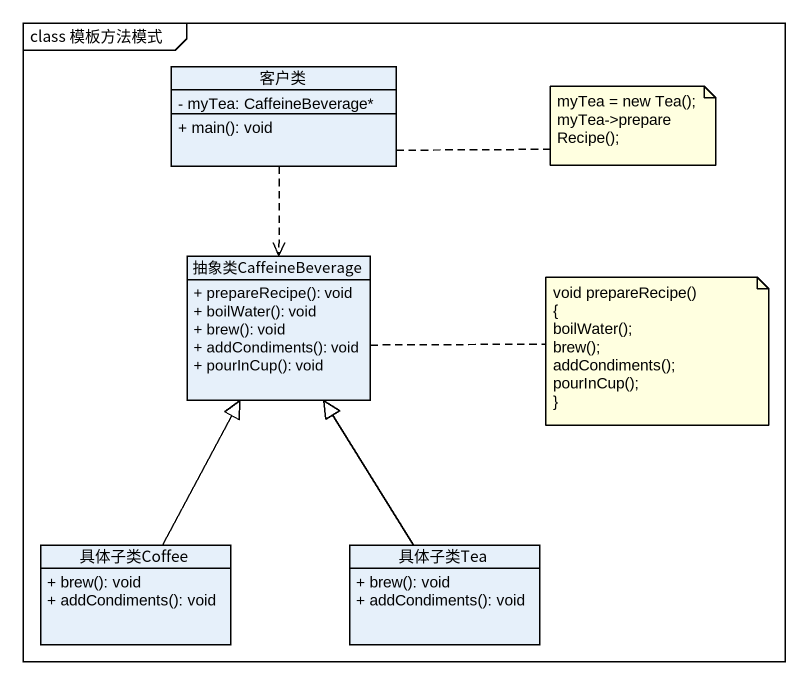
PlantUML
@startuml
mainframe class 模板方法模式
hide circle
hide empty members
skinparam classAttributeIconSize 0
class 客户类 {
  - myTea: CaffeineBeverage*
  + main(): void
}
class 抽象类CaffeineBeverage {
  + prepareRecipe(): void
  + boilWater(): void
  + brew(): void
  + addCondiments(): void
  + pourInCup(): void
}
class 具体子类Coffee {
  + brew(): void
  + addCondiments(): void
}
class 具体子类Tea {
  + brew(): void
  + addCondiments(): void
}
客户类 ..> 抽象类CaffeineBeverage
具体子类Coffee -up-|> 抽象类CaffeineBeverage
具体子类Tea -up-|> 抽象类CaffeineBeverage
note right of 客户类
  myTea = new Tea();
  myTea->prepareRecipe();
end note
note right of 抽象类CaffeineBeverage
  void prepareRecipe()
  {
  boilWater();
  brew();
  addCondiments();
  pourInCup();
  ~}
end note
@enduml
